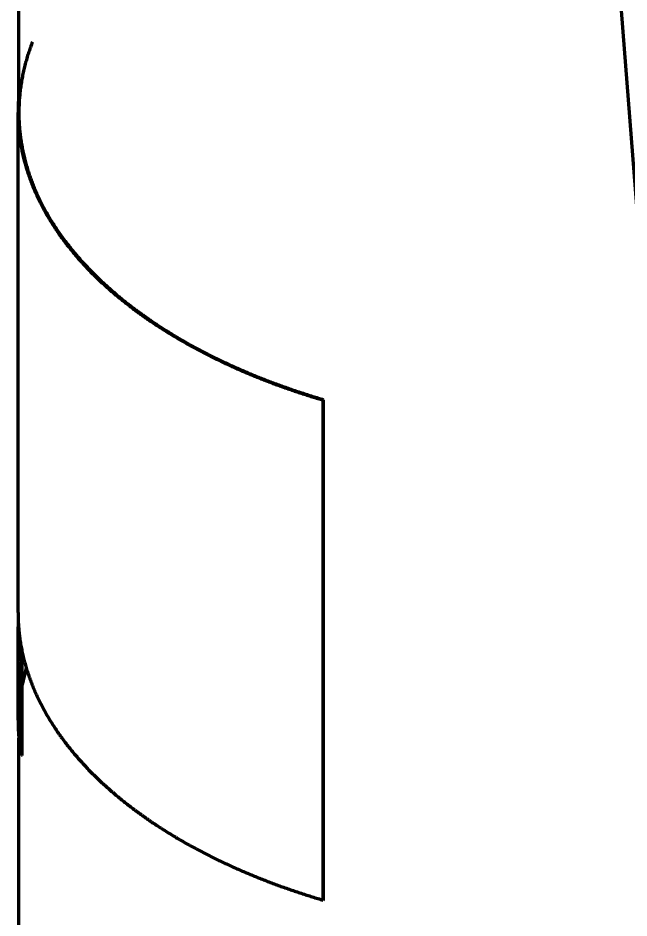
# Model space of a CAD drawing. Header units: millimetres. Extents: x 0 to 2382, y 0 to 420.
# Drawn here: x 307.32 to 328.67, y 80.2 to 111.65 of the extents above; entities that cross this region are included whole.
import ezdxf

# ---------------------------------------------------------------- set-up
doc = ezdxf.new("R2010")
doc.units = ezdxf.units.MM
doc.layers.add('01-VISIBLE', color=7, linetype='CONTINUOUS', lineweight=70)

msp = doc.modelspace()

# ---------------------------------------------------------------- linework, layer by layer
at = {"layer": '01-VISIBLE'}
for p, q in [((307.351, 108.342), (307.351, 138.611)), ((330.048, 90.802), (328.077, 116.173)), ((307.321, 90.867), (307.321, 108.342)), ((317.998, 98.31), (317.984, 98.295)), ((317.984, 80.821), (317.984, 98.295)), ((317.998, 80.836), (317.998, 98.31)), ((307.321, 87.111), (307.321, 90.377)), ((307.468, 89.145), (307.438, 89.143)), ((307.438, 85.877), (307.438, 89.143)), ((307.468, 85.879), (307.468, 89.145)), ((307.351, 66.128), (307.351, 86.487)), ((307.468, 85.879), (307.438, 85.877)), ((317.998, 80.836), (317.984, 80.821))]:
    msp.add_line(p, q, dxfattribs=at)
for points in [[(307.826, 110.811), (307.807, 110.764), (307.79, 110.717), (307.772, 110.669), (307.755, 110.622), (307.738, 110.574), (307.721, 110.526), (307.705, 110.478), (307.689, 110.43), (307.674, 110.382), (307.658, 110.334), (307.644, 110.286), (307.629, 110.237), (307.615, 110.189), (307.601, 110.14), (307.588, 110.091), (307.574, 110.042), (307.562, 109.993), (307.549, 109.944), (307.537, 109.895), (307.525, 109.846), (307.514, 109.797), (307.503, 109.747), (307.493, 109.698), (307.482, 109.648), (307.473, 109.599), (307.463, 109.549), (307.454, 109.499), (307.445, 109.449), (307.437, 109.399), (307.429, 109.349), (307.421, 109.299), (307.414, 109.249), (307.407, 109.199), (307.401, 109.149), (307.395, 109.099), (307.389, 109.049), (307.384, 108.998), (307.379, 108.948), (307.374, 108.897), (307.37, 108.847), (307.367, 108.797), (307.363, 108.746), (307.36, 108.696), (307.358, 108.645), (307.356, 108.595), (307.354, 108.544), (307.352, 108.493), (307.351, 108.443), (307.351, 108.392), (307.351, 108.342)], [(307.351, 108.966), (307.346, 108.914), (307.341, 108.862), (307.338, 108.81), (307.334, 108.758), (307.331, 108.706), (307.328, 108.654), (307.326, 108.602), (307.324, 108.55), (307.323, 108.498), (307.321, 108.446), (307.321, 108.394), (307.321, 108.342)], [(307.321, 108.342), (307.321, 108.291), (307.321, 108.241), (307.322, 108.191), (307.324, 108.141), (307.325, 108.091), (307.328, 108.041), (307.33, 107.991), (307.333, 107.941), (307.336, 107.891), (307.34, 107.841), (307.344, 107.791), (307.348, 107.741), (307.353, 107.691), (307.358, 107.641), (307.364, 107.591), (307.37, 107.541), (307.376, 107.491), (307.383, 107.442), (307.39, 107.392), (307.397, 107.342), (307.405, 107.293), (307.413, 107.243), (307.422, 107.194), (307.431, 107.145), (307.44, 107.095), (307.45, 107.046), (307.46, 106.997), (307.47, 106.948), (307.481, 106.899), (307.492, 106.85), (307.504, 106.801), (307.516, 106.752), (307.528, 106.704), (307.54, 106.655), (307.553, 106.607), (307.566, 106.558), (307.58, 106.51), (307.594, 106.462), (307.608, 106.414), (307.623, 106.366), (307.638, 106.318), (307.653, 106.27), (307.669, 106.222), (307.685, 106.175), (307.701, 106.127), (307.717, 106.08), (307.734, 106.033), (307.752, 105.986), (307.769, 105.939), (307.787, 105.892), (307.805, 105.845), (307.824, 105.799), (307.843, 105.752), (307.862, 105.706), (307.881, 105.659), (307.901, 105.613), (307.921, 105.567), (307.941, 105.522), (307.962, 105.476), (307.983, 105.43), (308.004, 105.385), (308.026, 105.339), (308.047, 105.294), (308.069, 105.249), (308.092, 105.204), (308.114, 105.16), (308.137, 105.115), (308.161, 105.07), (308.184, 105.026), (308.208, 104.982), (308.232, 104.938), (308.256, 104.894), (308.28, 104.85), (308.305, 104.807), (308.33, 104.763), (308.356, 104.72), (308.381, 104.677), (308.407, 104.634), (308.433, 104.591), (308.459, 104.548), (308.486, 104.505), (308.512, 104.463), (308.539, 104.421), (308.567, 104.379), (308.594, 104.337), (308.622, 104.295), (308.65, 104.253), (308.678, 104.212), (308.706, 104.17), (308.735, 104.129), (308.764, 104.088), (308.793, 104.047), (308.822, 104.006), (308.851, 103.966), (308.881, 103.925), (308.911, 103.885), (308.941, 103.845), (308.971, 103.805), (309.002, 103.765), (309.032, 103.725), (309.063, 103.686), (309.094, 103.646), (309.126, 103.607), (309.157, 103.568), (309.189, 103.529), (309.221, 103.49), (309.253, 103.452), (309.285, 103.413), (309.317, 103.375), (309.35, 103.337), (309.383, 103.299), (309.415, 103.261), (309.449, 103.223), (309.482, 103.186), (309.515, 103.148), (309.549, 103.111), (309.583, 103.074), (309.617, 103.037), (309.651, 103), (309.685, 102.964), (309.719, 102.927), (309.754, 102.891), (309.789, 102.855), (309.824, 102.819), (309.859, 102.783), (309.894, 102.747), (309.929, 102.712), (309.965, 102.676), (310, 102.641), (310.036, 102.606), (310.072, 102.571), (310.108, 102.536), (310.144, 102.501), (310.181, 102.467), (310.217, 102.432), (310.254, 102.398), (310.291, 102.364), (310.328, 102.33), (310.365, 102.296), (310.402, 102.263), (310.439, 102.229), (310.477, 102.196), (310.514, 102.162), (310.552, 102.129), (310.59, 102.096), (310.628, 102.064), (310.666, 102.031), (310.704, 101.998), (310.742, 101.966), (310.781, 101.934), (310.819, 101.902), (310.858, 101.87), (310.897, 101.838), (310.936, 101.806), (310.975, 101.775), (311.014, 101.743), (311.053, 101.712), (311.092, 101.681), (311.132, 101.65), (311.171, 101.619), (311.211, 101.588), (311.251, 101.558), (311.29, 101.527), (311.33, 101.497), (311.371, 101.467), (311.411, 101.437), (311.451, 101.407), (311.491, 101.377), (311.532, 101.347), (311.572, 101.318), (311.613, 101.289), (311.654, 101.259), (311.695, 101.23), (311.736, 101.201), (311.777, 101.172), (311.818, 101.144), (311.859, 101.115), (311.9, 101.087), (311.942, 101.058), (311.983, 101.03), (312.025, 101.002), (312.066, 100.974), (312.108, 100.946), (312.15, 100.919), (312.192, 100.891), (312.234, 100.863), (312.276, 100.836), (312.318, 100.809), (312.36, 100.782), (312.402, 100.755), (312.445, 100.728), (312.487, 100.701), (312.53, 100.675), (312.572, 100.648), (312.615, 100.622), (312.658, 100.596), (312.701, 100.57), (312.744, 100.544), (312.787, 100.518), (312.83, 100.492), (312.873, 100.467), (312.916, 100.441), (312.959, 100.416), (313.003, 100.391), (313.046, 100.365), (313.09, 100.34), (313.133, 100.316), (313.177, 100.291), (313.22, 100.266), (313.264, 100.242), (313.308, 100.217), (313.352, 100.193), (313.396, 100.169), (313.44, 100.145), (313.484, 100.121), (313.528, 100.097), (313.572, 100.073), (313.616, 100.049), (313.661, 100.026), (313.705, 100.003), (313.75, 99.979), (313.794, 99.956), (313.839, 99.933), (313.883, 99.91), (313.928, 99.887), (313.973, 99.865), (314.017, 99.842), (314.062, 99.82), (314.107, 99.797), (314.152, 99.775), (314.197, 99.753), (314.242, 99.731), (314.287, 99.709), (314.332, 99.687), (314.378, 99.665), (314.423, 99.644), (314.468, 99.622), (314.514, 99.601), (314.559, 99.579), (314.604, 99.558), (314.65, 99.537), (314.695, 99.516), (314.741, 99.495), (314.787, 99.474), (314.832, 99.454), (314.878, 99.433), (314.924, 99.413), (314.97, 99.392), (315.016, 99.372), (315.062, 99.352), (315.108, 99.332), (315.154, 99.312), (315.2, 99.292), (315.246, 99.272), (315.292, 99.253), (315.338, 99.233), (315.384, 99.214), (315.431, 99.195), (315.477, 99.175), (315.523, 99.156), (315.57, 99.137), (315.616, 99.118), (315.663, 99.099), (315.709, 99.081), (315.756, 99.062), (315.803, 99.044), (315.849, 99.025), (315.896, 99.007), (315.943, 98.989), (315.989, 98.97), (316.036, 98.952), (316.083, 98.935), (316.13, 98.917), (316.177, 98.899), (316.224, 98.881), (316.271, 98.864), (316.318, 98.846), (316.365, 98.829), (316.412, 98.812), (316.459, 98.795), (316.506, 98.778), (316.553, 98.761), (316.601, 98.744), (316.648, 98.727), (316.695, 98.71), (316.743, 98.694), (316.79, 98.677), (316.837, 98.661), (316.885, 98.644), (316.932, 98.628), (316.98, 98.612), (317.027, 98.596), (317.075, 98.58), (317.123, 98.564), (317.17, 98.549), (317.218, 98.533), (317.265, 98.517), (317.313, 98.502), (317.361, 98.487), (317.409, 98.471), (317.457, 98.456), (317.504, 98.441), (317.552, 98.426), (317.6, 98.411), (317.648, 98.396), (317.696, 98.381), (317.744, 98.367), (317.792, 98.352), (317.84, 98.338), (317.888, 98.323), (317.936, 98.309), (317.984, 98.295)], [(307.351, 108.342), (307.351, 108.292), (307.351, 108.241), (307.352, 108.191), (307.354, 108.141), (307.355, 108.091), (307.358, 108.041), (307.36, 107.991), (307.363, 107.941), (307.366, 107.891), (307.37, 107.841), (307.374, 107.791), (307.378, 107.741), (307.383, 107.692), (307.388, 107.642), (307.394, 107.592), (307.4, 107.542), (307.406, 107.493), (307.413, 107.443), (307.42, 107.393), (307.427, 107.344), (307.435, 107.294), (307.443, 107.245), (307.452, 107.196), (307.461, 107.146), (307.47, 107.097), (307.48, 107.048), (307.49, 106.999), (307.5, 106.95), (307.511, 106.901), (307.522, 106.852), (307.533, 106.803), (307.545, 106.755), (307.557, 106.706), (307.57, 106.658), (307.583, 106.609), (307.596, 106.561), (307.61, 106.513), (307.624, 106.465), (307.638, 106.417), (307.652, 106.369), (307.667, 106.321), (307.683, 106.273), (307.698, 106.226), (307.714, 106.178), (307.73, 106.131), (307.747, 106.084), (307.764, 106.036), (307.781, 105.989), (307.799, 105.942), (307.816, 105.896), (307.835, 105.849), (307.853, 105.802), (307.872, 105.756), (307.891, 105.71), (307.91, 105.664), (307.93, 105.618), (307.95, 105.572), (307.97, 105.526), (307.991, 105.48), (308.012, 105.435), (308.033, 105.389), (308.055, 105.344), (308.076, 105.299), (308.098, 105.254), (308.121, 105.209), (308.143, 105.164), (308.166, 105.12), (308.189, 105.075), (308.213, 105.031), (308.236, 104.987), (308.26, 104.943), (308.285, 104.899), (308.309, 104.856), (308.334, 104.812), (308.359, 104.769), (308.384, 104.725), (308.409, 104.682), (308.435, 104.639), (308.461, 104.596), (308.487, 104.554), (308.514, 104.511), (308.541, 104.469), (308.568, 104.427), (308.595, 104.385), (308.622, 104.343), (308.65, 104.301), (308.678, 104.259), (308.706, 104.218), (308.734, 104.177), (308.763, 104.135), (308.791, 104.094), (308.82, 104.054), (308.85, 104.013), (308.879, 103.972), (308.909, 103.932), (308.938, 103.892), (308.968, 103.852), (308.999, 103.812), (309.029, 103.772), (309.06, 103.732), (309.091, 103.693), (309.122, 103.654), (309.153, 103.614), (309.184, 103.575), (309.216, 103.537), (309.248, 103.498), (309.28, 103.459), (309.312, 103.421), (309.344, 103.383), (309.377, 103.345), (309.409, 103.307), (309.442, 103.269), (309.475, 103.231), (309.508, 103.194), (309.542, 103.156), (309.575, 103.119), (309.609, 103.082), (309.643, 103.045), (309.677, 103.009), (309.711, 102.972), (309.746, 102.936), (309.78, 102.899), (309.815, 102.863), (309.85, 102.827), (309.885, 102.792), (309.92, 102.756), (309.955, 102.72), (309.991, 102.685), (310.026, 102.65), (310.062, 102.615), (310.098, 102.58), (310.134, 102.545), (310.17, 102.51), (310.206, 102.476), (310.243, 102.441), (310.28, 102.407), (310.316, 102.373), (310.353, 102.339), (310.39, 102.306), (310.427, 102.272), (310.464, 102.238), (310.502, 102.205), (310.539, 102.172), (310.577, 102.139), (310.615, 102.106), (310.653, 102.073), (310.691, 102.041), (310.729, 102.008), (310.767, 101.976), (310.805, 101.944), (310.844, 101.912), (310.882, 101.88), (310.921, 101.848), (310.96, 101.816), (310.999, 101.785), (311.038, 101.753), (311.077, 101.722), (311.116, 101.691), (311.156, 101.66), (311.195, 101.629), (311.235, 101.599), (311.275, 101.568), (311.314, 101.538), (311.354, 101.508), (311.394, 101.477), (311.434, 101.447), (311.475, 101.418), (311.515, 101.388), (311.555, 101.358), (311.596, 101.329), (311.636, 101.299), (311.677, 101.27), (311.718, 101.241), (311.759, 101.212), (311.8, 101.183), (311.841, 101.155), (311.882, 101.126), (311.923, 101.098), (311.964, 101.069), (312.006, 101.041), (312.047, 101.013), (312.089, 100.985), (312.131, 100.958), (312.172, 100.93), (312.214, 100.902), (312.256, 100.875), (312.298, 100.848), (312.34, 100.821), (312.382, 100.794), (312.425, 100.767), (312.467, 100.74), (312.509, 100.713), (312.552, 100.687), (312.594, 100.66), (312.637, 100.634), (312.68, 100.608), (312.723, 100.582), (312.765, 100.556), (312.808, 100.53), (312.851, 100.504), (312.894, 100.479), (312.937, 100.453), (312.981, 100.428), (313.024, 100.403), (313.067, 100.378), (313.111, 100.353), (313.154, 100.328), (313.198, 100.303), (313.241, 100.279), (313.285, 100.254), (313.329, 100.23), (313.373, 100.205), (313.417, 100.181), (313.46, 100.157), (313.504, 100.133), (313.548, 100.109), (313.593, 100.086), (313.637, 100.062), (313.681, 100.039), (313.725, 100.015), (313.77, 99.992), (313.814, 99.969), (313.859, 99.946), (313.903, 99.923), (313.948, 99.9), (313.992, 99.878), (314.037, 99.855), (314.082, 99.833), (314.127, 99.81), (314.172, 99.788), (314.216, 99.766), (314.261, 99.744), (314.307, 99.722), (314.352, 99.7), (314.397, 99.678), (314.442, 99.657), (314.487, 99.635), (314.532, 99.614), (314.578, 99.593), (314.623, 99.572), (314.669, 99.551), (314.714, 99.53), (314.76, 99.509), (314.805, 99.488), (314.851, 99.467), (314.897, 99.447), (314.942, 99.426), (314.988, 99.406), (315.034, 99.386), (315.08, 99.366), (315.126, 99.346), (315.172, 99.326), (315.218, 99.306), (315.264, 99.286), (315.31, 99.267), (315.356, 99.247), (315.402, 99.228), (315.448, 99.209), (315.495, 99.189), (315.541, 99.17), (315.587, 99.151), (315.634, 99.132), (315.68, 99.114), (315.726, 99.095), (315.773, 99.076), (315.82, 99.058), (315.866, 99.039), (315.913, 99.021), (315.959, 99.003), (316.006, 98.985), (316.053, 98.967), (316.1, 98.949), (316.146, 98.931), (316.193, 98.913), (316.24, 98.896), (316.287, 98.878), (316.334, 98.861), (316.381, 98.844), (316.428, 98.826), (316.475, 98.809), (316.522, 98.792), (316.569, 98.775), (316.616, 98.758), (316.664, 98.742), (316.711, 98.725), (316.758, 98.708), (316.805, 98.692), (316.853, 98.676), (316.9, 98.659), (316.948, 98.643), (316.995, 98.627), (317.042, 98.611), (317.09, 98.595), (317.137, 98.579), (317.185, 98.564), (317.233, 98.548), (317.28, 98.532), (317.328, 98.517), (317.376, 98.502), (317.423, 98.486), (317.471, 98.471), (317.519, 98.456), (317.566, 98.441), (317.614, 98.426), (317.662, 98.411), (317.71, 98.397), (317.758, 98.382), (317.806, 98.368), (317.854, 98.353), (317.902, 98.339), (317.95, 98.325), (317.998, 98.31)], [(307.321, 90.867), (307.321, 90.817), (307.321, 90.767), (307.322, 90.717), (307.324, 90.667), (307.325, 90.616), (307.328, 90.566), (307.33, 90.516), (307.333, 90.466), (307.336, 90.416), (307.34, 90.366), (307.344, 90.316), (307.348, 90.266), (307.353, 90.216), (307.358, 90.166), (307.364, 90.117), (307.37, 90.067), (307.376, 90.017), (307.383, 89.967), (307.39, 89.918), (307.397, 89.868), (307.405, 89.818), (307.413, 89.769), (307.422, 89.72), (307.431, 89.67), (307.44, 89.621), (307.45, 89.572), (307.46, 89.523), (307.47, 89.473), (307.481, 89.424), (307.492, 89.376), (307.504, 89.327), (307.516, 89.278), (307.528, 89.229), (307.54, 89.181), (307.553, 89.132), (307.566, 89.084), (307.58, 89.036), (307.594, 88.987), (307.608, 88.939), (307.623, 88.891), (307.638, 88.843), (307.653, 88.796), (307.669, 88.748), (307.685, 88.7), (307.701, 88.653), (307.717, 88.606), (307.734, 88.558), (307.752, 88.511), (307.769, 88.464), (307.787, 88.418), (307.805, 88.371), (307.824, 88.324), (307.843, 88.278), (307.862, 88.231), (307.881, 88.185), (307.901, 88.139), (307.921, 88.093), (307.941, 88.047), (307.962, 88.001), (307.983, 87.956), (308.004, 87.91), (308.026, 87.865), (308.047, 87.82), (308.069, 87.775), (308.092, 87.73), (308.114, 87.685), (308.137, 87.641), (308.161, 87.596), (308.184, 87.552), (308.208, 87.508), (308.232, 87.463), (308.256, 87.42), (308.28, 87.376), (308.305, 87.332), (308.33, 87.289), (308.356, 87.245), (308.381, 87.202), (308.407, 87.159), (308.433, 87.116), (308.459, 87.074), (308.486, 87.031), (308.512, 86.989), (308.539, 86.946), (308.567, 86.904), (308.594, 86.862), (308.622, 86.82), (308.65, 86.779), (308.678, 86.737), (308.706, 86.696), (308.735, 86.655), (308.764, 86.614), (308.793, 86.573), (308.822, 86.532), (308.851, 86.491), (308.881, 86.451), (308.911, 86.411), (308.941, 86.37), (308.971, 86.33), (309.002, 86.291), (309.032, 86.251), (309.063, 86.211), (309.094, 86.172), (309.126, 86.133), (309.157, 86.094), (309.189, 86.055), (309.221, 86.016), (309.253, 85.977), (309.285, 85.939), (309.317, 85.901), (309.35, 85.863), (309.383, 85.825), (309.415, 85.787), (309.449, 85.749), (309.482, 85.711), (309.515, 85.674), (309.549, 85.637), (309.583, 85.6), (309.617, 85.563), (309.651, 85.526), (309.685, 85.489), (309.719, 85.453), (309.754, 85.417), (309.789, 85.38), (309.824, 85.344), (309.859, 85.309), (309.894, 85.273), (309.929, 85.237), (309.965, 85.202), (310, 85.167), (310.036, 85.131), (310.072, 85.096), (310.108, 85.062), (310.144, 85.027), (310.181, 84.992), (310.217, 84.958), (310.254, 84.924), (310.291, 84.89), (310.328, 84.856), (310.365, 84.822), (310.402, 84.788), (310.439, 84.755), (310.477, 84.721), (310.514, 84.688), (310.552, 84.655), (310.59, 84.622), (310.628, 84.589), (310.666, 84.557), (310.704, 84.524), (310.742, 84.492), (310.781, 84.459), (310.819, 84.427), (310.858, 84.395), (310.897, 84.364), (310.936, 84.332), (310.975, 84.3), (311.014, 84.269), (311.053, 84.238), (311.092, 84.207), (311.132, 84.176), (311.171, 84.145), (311.211, 84.114), (311.251, 84.083), (311.29, 84.053), (311.33, 84.023), (311.371, 83.992), (311.411, 83.962), (311.451, 83.932), (311.491, 83.903), (311.532, 83.873), (311.572, 83.844), (311.613, 83.814), (311.654, 83.785), (311.695, 83.756), (311.736, 83.727), (311.777, 83.698), (311.818, 83.669), (311.859, 83.641), (311.9, 83.612), (311.942, 83.584), (311.983, 83.556), (312.025, 83.528), (312.066, 83.5), (312.108, 83.472), (312.15, 83.444), (312.192, 83.417), (312.234, 83.389), (312.276, 83.362), (312.318, 83.335), (312.36, 83.308), (312.402, 83.281), (312.445, 83.254), (312.487, 83.227), (312.53, 83.2), (312.572, 83.174), (312.615, 83.148), (312.658, 83.122), (312.701, 83.095), (312.744, 83.069), (312.787, 83.044), (312.83, 83.018), (312.873, 82.992), (312.916, 82.967), (312.959, 82.941), (313.003, 82.916), (313.046, 82.891), (313.09, 82.866), (313.133, 82.841), (313.177, 82.816), (313.22, 82.792), (313.264, 82.767), (313.308, 82.743), (313.352, 82.719), (313.396, 82.694), (313.44, 82.67), (313.484, 82.646), (313.528, 82.622), (313.572, 82.599), (313.616, 82.575), (313.661, 82.552), (313.705, 82.528), (313.75, 82.505), (313.794, 82.482), (313.839, 82.459), (313.883, 82.436), (313.928, 82.413), (313.973, 82.39), (314.017, 82.368), (314.062, 82.345), (314.107, 82.323), (314.152, 82.3), (314.197, 82.278), (314.242, 82.256), (314.287, 82.234), (314.332, 82.212), (314.378, 82.191), (314.423, 82.169), (314.468, 82.148), (314.514, 82.126), (314.559, 82.105), (314.604, 82.084), (314.65, 82.063), (314.695, 82.042), (314.741, 82.021), (314.787, 82), (314.832, 81.979), (314.878, 81.959), (314.924, 81.938), (314.97, 81.918), (315.016, 81.898), (315.062, 81.878), (315.108, 81.858), (315.154, 81.838), (315.2, 81.818), (315.246, 81.798), (315.292, 81.778), (315.338, 81.759), (315.384, 81.739), (315.431, 81.72), (315.477, 81.701), (315.523, 81.682), (315.57, 81.663), (315.616, 81.644), (315.663, 81.625), (315.709, 81.606), (315.756, 81.588), (315.803, 81.569), (315.849, 81.551), (315.896, 81.532), (315.943, 81.514), (315.989, 81.496), (316.036, 81.478), (316.083, 81.46), (316.13, 81.442), (316.177, 81.425), (316.224, 81.407), (316.271, 81.389), (316.318, 81.372), (316.365, 81.355), (316.412, 81.337), (316.459, 81.32), (316.506, 81.303), (316.553, 81.286), (316.601, 81.269), (316.648, 81.253), (316.695, 81.236), (316.743, 81.219), (316.79, 81.203), (316.837, 81.186), (316.885, 81.17), (316.932, 81.154), (316.98, 81.138), (317.027, 81.122), (317.075, 81.106), (317.123, 81.09), (317.17, 81.074), (317.218, 81.059), (317.265, 81.043), (317.313, 81.028), (317.361, 81.012), (317.409, 80.997), (317.457, 80.982), (317.504, 80.967), (317.552, 80.952), (317.6, 80.937), (317.648, 80.922), (317.696, 80.907), (317.744, 80.892), (317.792, 80.878), (317.84, 80.863), (317.888, 80.849), (317.936, 80.835), (317.984, 80.821)], [(307.325, 90.622), (307.324, 90.581), (307.323, 90.541), (307.322, 90.5), (307.321, 90.459), (307.321, 90.418), (307.321, 90.377)], [(307.321, 90.377), (307.321, 90.326), (307.321, 90.274), (307.322, 90.222), (307.324, 90.17), (307.326, 90.119), (307.328, 90.067), (307.331, 90.015), (307.334, 89.964), (307.337, 89.912), (307.341, 89.86), (307.345, 89.809), (307.35, 89.757), (307.355, 89.706), (307.361, 89.654), (307.367, 89.603), (307.373, 89.552), (307.38, 89.5), (307.387, 89.449), (307.394, 89.398), (307.402, 89.347), (307.411, 89.296), (307.419, 89.245), (307.429, 89.194), (307.438, 89.143)], [(307.352, 90.224), (307.354, 90.172), (307.356, 90.12), (307.358, 90.069), (307.361, 90.017), (307.364, 89.965), (307.367, 89.914), (307.371, 89.862), (307.375, 89.811), (307.38, 89.759), (307.385, 89.708), (307.391, 89.656), (307.397, 89.605), (307.403, 89.553), (307.41, 89.502), (307.417, 89.451), (307.424, 89.4), (307.432, 89.349), (307.441, 89.297), (307.449, 89.246), (307.458, 89.195), (307.468, 89.145)], [(307.609, 88.937), (307.595, 88.888), (307.582, 88.839), (307.569, 88.79), (307.556, 88.741), (307.544, 88.692), (307.532, 88.642), (307.52, 88.593), (307.509, 88.543), (307.498, 88.494), (307.488, 88.444), (307.478, 88.394), (307.468, 88.344)], [(307.321, 87.111), (307.321, 87.06), (307.321, 87.008), (307.322, 86.956), (307.324, 86.904), (307.326, 86.853), (307.328, 86.801), (307.331, 86.749), (307.334, 86.698), (307.337, 86.646), (307.341, 86.594), (307.345, 86.543), (307.35, 86.491), (307.355, 86.44), (307.361, 86.388), (307.367, 86.337), (307.373, 86.286), (307.38, 86.234), (307.387, 86.183), (307.394, 86.132), (307.402, 86.081), (307.411, 86.03), (307.419, 85.979), (307.429, 85.928), (307.438, 85.877)]]:
    msp.add_lwpolyline(points, dxfattribs=at)

doc.saveas('drawing.dxf')
